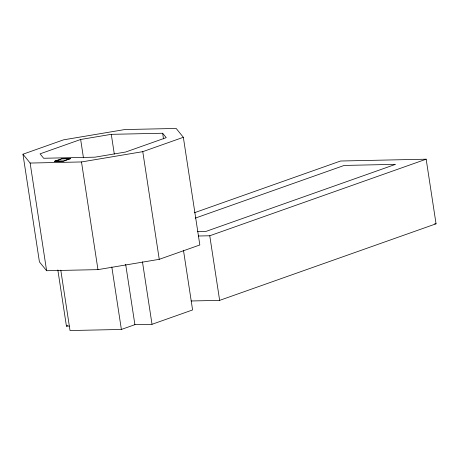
<?xml version="1.0" encoding="UTF-8"?>
<svg xmlns="http://www.w3.org/2000/svg" width="459" height="459" viewBox="0 0 459 459"><rect width="100%" height="100%" fill="white"/><g stroke="black" fill="none" stroke-linecap="round" stroke-linejoin="round"><path stroke-width="0.69" d="M22.95 154.207L63.526 139.846L124.814 129.547L176.164 128.457L183.348 137.298L199.826 244.974L159.25 259.329L97.962 269.634L46.611 270.724L39.428 261.882L22.95 154.207L30.133 163.048L46.611 270.724M80.646 139.484L40.065 153.84L43.662 158.263L95.013 157.167L125.657 152.021L166.233 137.66L162.641 133.242L111.285 134.332L80.646 139.484L83.452 157.827M54.77 161.201L61.632 158.774L70.313 158.584L63.485 161.229L54.77 161.201L63.451 161.017L70.313 158.584M54.799 161.413L61.041 159.21M30.133 163.048L81.49 161.952L142.772 151.654L183.348 137.298M194.283 212.781L340.578 161.017L426.164 159.193L436.05 223.803L219.643 300.375L191.116 300.978M195.247 218.134L344.17 165.441L395.52 164.345L206.166 231.347L197.605 231.525M198.345 236.012L209.757 235.765L426.164 159.193M57.834 269.944L66.429 326.125L67.76 325.655M60.783 270.15L70.02 330.543L121.377 329.453L134.9 324.668L152.021 324.301L192.596 309.945L183.462 250.253M70.347 158.803L61.632 158.774M434.621 223.831L436.05 223.803M66.429 326.125L69.286 326.062M209.757 235.765L219.643 300.375M162.641 133.242L163.502 138.882M142.772 151.654L159.25 259.329M142.456 261.802L152.021 324.301M111.285 134.332L114.308 154.086M125.657 264.275L134.9 324.668M111.812 266.954L121.377 329.453M81.49 161.952L97.962 269.634"/></g></svg>
